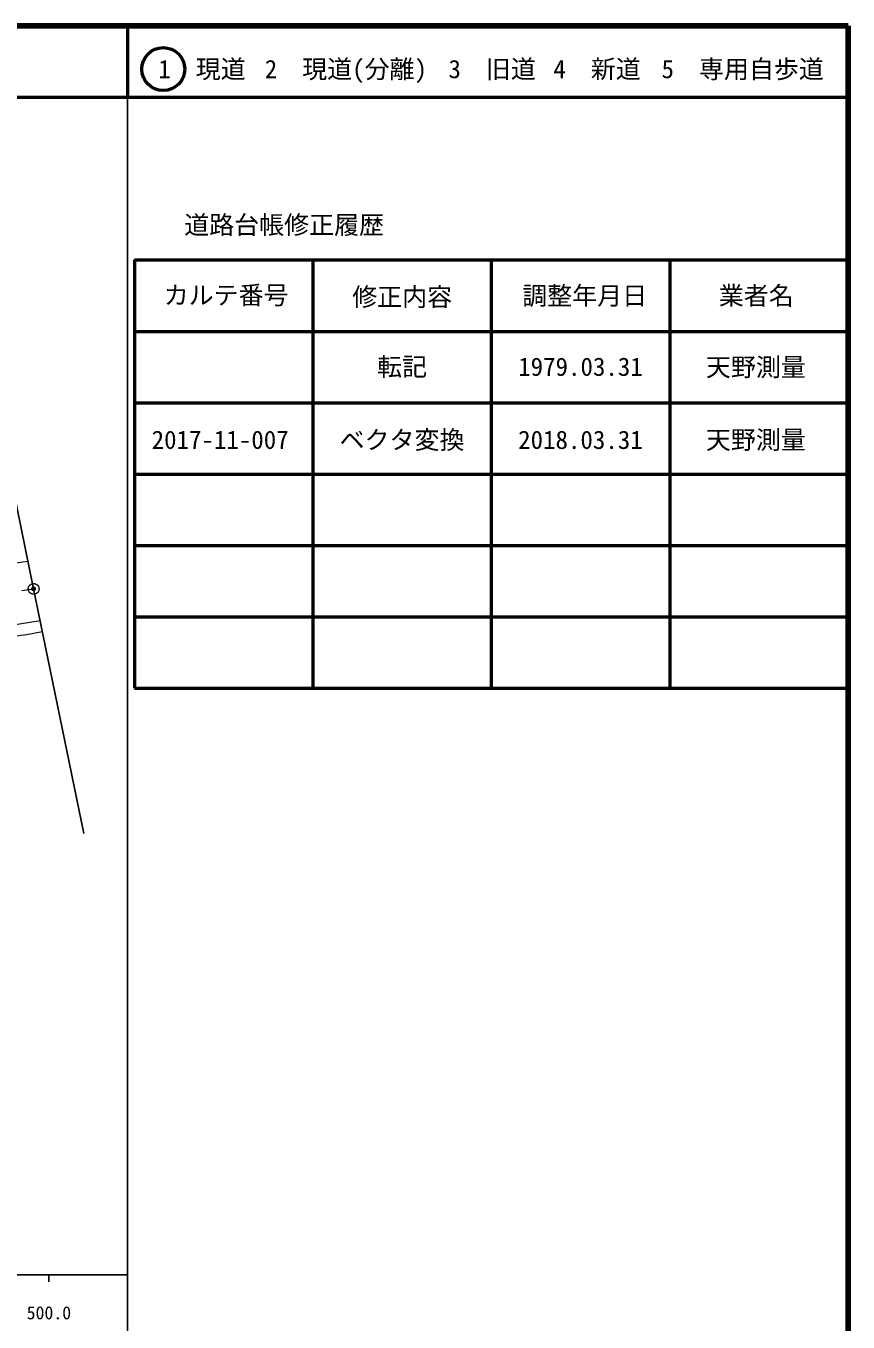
# Model space of a CAD drawing. Units: millimetres, scale not verified. Extents: x 40000 to 680000, y 20000 to 380000.
# Drawn here: x 564781 to 680000, y 198357 to 380000 of the extents above; entities that cross this region are included whole.
import ezdxf
from ezdxf.enums import TextEntityAlignment as Align

# ---------------------------------------------------------------- set-up
doc = ezdxf.new("R2010")
doc.units = ezdxf.units.MM
doc.header["$LTSCALE"] = 1000
doc.header["$PDMODE"] = 32
doc.header["$PDSIZE"] = 500
doc.linetypes.add('CHAIN', pattern=[18.5, 12, -1.5, 3.5, -1.5])
doc.linetypes.add('DASHED', pattern=[7.5, 6, -1.5])
for name, color, linetype, lineweight in [('M-BMK', 2, 'CHAIN', 13), ('M-BMK-OTRS', 5, 'Continuous', 25), ('M-TTL', 2, 'Continuous', 140), ('M-TTL-BAND', 7, 'Continuous', 25), ('M-TTL-FRAM', 2, 'Continuous', 50), ('M-TTL-LINE', 7, 'Continuous', 50), ('M-WORK', 1, 'Continuous', 13)]:
    doc.layers.add(name, color=color, linetype=linetype, lineweight=lineweight)
doc.layers.add('M-OTRS', color=6, linetype='Continuous')
doc.layers.add('M-TTL-TXT', color=7, linetype='Continuous')
doc.styles.add('ＭＳ ゴシック', font='')
doc.styles.get('ＭＳ ゴシック').set_extended_font_data('MS Gothic')

msp = doc.modelspace()

# ---------------------------------------------------------------- linework, layer by layer
at = {"layer": 'M-BMK'}
msp.add_line((367626, 273276), (565866, 301108), dxfattribs=at)
msp.add_circle((565866, 301108), 750, dxfattribs=at)
at = {"layer": 'M-BMK-OTRS'}
for p, q in [((558827, 335393), (565866, 301108)), ((565866, 301108), (572906, 266823))]:
    msp.add_line(p, q, dxfattribs=at)
at = {"layer": 'M-OTRS'}
msp.add_point((565866, 301108), dxfattribs=at)
at = {"layer": 'M-TTL'}
for p, q in [((680000, 380000), (40000, 380000)), ((680000, 20000), (680000, 380000))]:
    msp.add_line(p, q, dxfattribs=at)
at = {"layer": 'M-TTL-BAND'}
for p, q in [((579000, 20000), (579000, 370000)), ((40000, 205000), (579000, 205000)), ((568000, 205000), (568000, 204000))]:
    msp.add_line(p, q, dxfattribs=at)
at = {"layer": 'M-TTL-FRAM'}
for p, q in [((580000, 347197), (580000, 287197)), ((580000, 347197), (680000, 347197)), ((580000, 287197), (680000, 287197))]:
    msp.add_line(p, q, dxfattribs=at)
at = {"layer": 'M-TTL-LINE'}
for p, q in [((579000, 380000), (579000, 370000)), ((40000, 370000), (680000, 370000)), ((605000, 347197), (605000, 287197)), ((630000, 347197), (630000, 287197)), ((655000, 347197), (655000, 287197)), ((580000, 337197), (680000, 337197)), ((580000, 327197), (680000, 327197)), ((580000, 317197), (680000, 317197)), ((580000, 307197), (680000, 307197)), ((580000, 297197), (680000, 297197))]:
    msp.add_line(p, q, dxfattribs=at)
msp.add_circle((584031, 373958), 3000, dxfattribs=at)
at = {"layer": 'M-WORK', "linetype": 'DASHED'}
msp.add_lwpolyline([(258647, 276878), (261727, 276432), (271656, 275262), (279994, 274417), (295052, 273327), (306837, 272975), (318236, 272940), (336847, 273573), (354227, 274945), (376681, 277883), (466482, 290794), (565067, 304999)], dxfattribs=at)
at = {"layer": 'M-WORK'}
msp.add_lwpolyline([(402529, 260931), (399691, 263910), (397651, 266232), (395915, 268530), (394172, 270891), (393437, 272158), (393452, 272815), (393640, 273190), (394453, 273581), (404366, 275019), (421160, 277439), (448179, 281379), (473334, 285003), (501233, 288803), (515904, 287818), (538772, 290808), (546476, 293412), (566773, 296690)], dxfattribs=at)
msp.add_open_spline([(555857, 293097), (559029, 293684), (559829, 293834), (562377, 294293), (564218, 294625), (564797, 294728), (567093, 295133)], degree=3, knots=[0, 0, 0, 0, 1, 1, 1, 2, 2, 2, 2], dxfattribs=at)

# ---------------------------------------------------------------- texts
at = {"layer": 'M-TTL-BAND', "style": 'ＭＳ ゴシック'}
msp.add_text('500.0', height=1833, dxfattribs=at).set_placement((568000, 198195), align=Align.BOTTOM_CENTER)
at = {"layer": 'M-TTL-TXT', "style": 'ＭＳ ゴシック'}
for s, p in [('1\u3000現道', (589448, 373958)), ('2\u3000現道(分離)', (609619, 373958)), ('3\u3000旧道', (630121, 373958)), ('4\u3000新道', (644824, 373958)), ('5\u3000専用自歩道', (665228, 373958)), ('道路台帳修正履歴', (600968, 352113)), ('カルテ番号', (592839, 342277)), ('修正内容', (617509, 342023)), ('調整年月日', (643089, 342197)), ('業者名', (667134, 342197)), ('転記', (617500, 332245)), ('1979.03.31', (642500, 332245)), ('天野測量', (667077, 332189)), ('ベクタ変換', (617489, 322000)), ('天野測量', (667078, 322000)), ('2017-11-007', (592000, 322000)), ('2018.03.31', (642491, 322000))]:
    msp.add_text(s, height=2566, dxfattribs=at).set_placement(p, align=Align.MIDDLE_CENTER)

doc.saveas('drawing.dxf')
